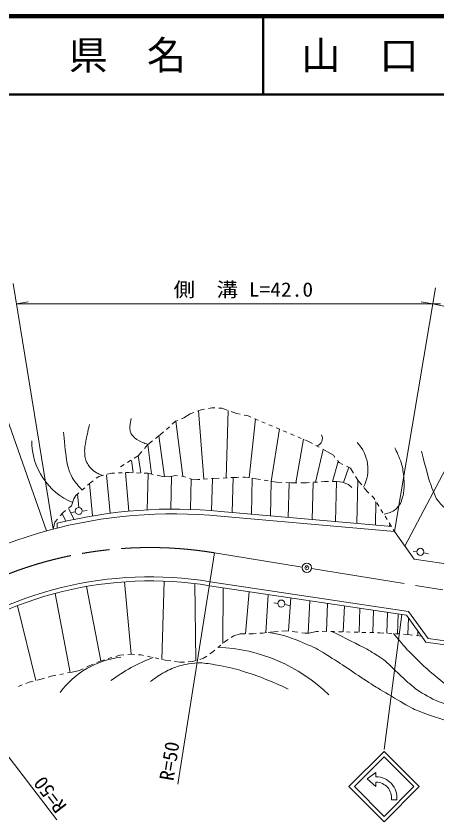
# Model space of a CAD drawing. Units: millimetres, scale not verified. Extents: x 40000 to 680000, y 20000 to 380000.
# Drawn here: x 301400 to 355214, y 277072 to 380000 of the extents above; entities that cross this region are included whole.
import ezdxf
from ezdxf.enums import TextEntityAlignment as Align

# ---------------------------------------------------------------- set-up
doc = ezdxf.new("R2010")
doc.units = ezdxf.units.MM
doc.header["$LTSCALE"] = 1000
doc.header["$PDMODE"] = 32
doc.header["$PDSIZE"] = 500
doc.linetypes.add('CHAIN', pattern=[18.5, 12, -1.5, 3.5, -1.5])
for name, color, linetype, lineweight in [('M-BGD', 7, 'Continuous', 13), ('M-BMK', 2, 'CHAIN', 13), ('M-BMK-SRVR', 3, 'Continuous', 13), ('M-STR-HTXT', 7, 'Continuous', 13), ('M-TTL', 2, 'Continuous', 140), ('M-TTL-LINE', 7, 'Continuous', 50), ('M-TTL-TXT', 7, 'Continuous', 13)]:
    doc.layers.add(name, color=color, linetype=linetype, lineweight=lineweight)
doc.styles.add('ＭＳ ゴシック', font='')
doc.styles.get('ＭＳ ゴシック').set_extended_font_data('MS Gothic')

msp = doc.modelspace()

# ---------------------------------------------------------------- linework, layer by layer
at = {"layer": 'M-BGD'}
for p, q in [((299435, 330873), (305274, 314236)), ((324144, 329379), (323679, 329213)), ((325079, 329713), (324615, 329547)), ((324731, 329604), (325394, 320845)), ((325512, 329798), (325079, 329713)), ((326435, 329978), (326002, 329893)), ((326829, 329957), (326435, 329978)), ((327724, 329912), (327329, 329932)), ((328414, 329665), (327724, 329912)), ((328528, 329637), (328262, 321019)), ((329575, 329251), (328885, 329497)), ((322102, 328359), (321805, 328238)), ((322862, 328668), (322565, 328547)), ((323679, 329213), (322862, 328668)), ((330074, 329139), (329575, 329251)), ((331062, 328920), (330562, 329031)), ((331422, 328769), (331062, 328920)), ((331999, 328546), (331210, 321028)), ((332344, 328382), (331883, 328575)), ((321002, 327542), (320624, 327215)), ((321805, 328238), (321380, 327870)), ((321840, 328260), (322732, 321214)), ((333266, 327994), (332805, 328188)), ((334188, 327607), (333727, 327801)), ((335110, 327220), (334649, 327414)), ((319821, 326519), (319241, 326062)), ((319658, 326389), (320392, 321169)), ((320246, 326887), (319821, 326519)), ((334030, 320568), (335091, 327263)), ((336032, 326833), (335571, 327026)), ((336954, 326446), (336493, 326639)), ((318268, 325296), (317803, 324758)), ((318251, 325279), (318710, 321515)), ((318848, 325753), (318268, 325296)), ((338152, 325955), (337188, 320373)), ((337876, 326059), (337415, 326252)), ((338698, 325714), (338337, 325865)), ((339294, 325392), (338698, 325714)), ((317476, 324380), (317012, 323842)), ((340668, 324661), (339679, 320464)), ((340174, 324917), (339734, 325155)), ((341210, 324359), (340614, 324680)), ((341970, 323896), (341210, 324359)), ((316084, 323263), (315659, 322999)), ((316147, 323245), (316384, 321685)), ((317012, 323842), (316508, 323528)), ((317029, 323857), (317368, 321655)), ((342179, 323630), (341970, 323896)), ((342697, 322970), (342488, 323236)), ((315235, 322734), (314731, 322420)), ((342572, 323099), (341878, 320561)), ((343201, 322718), (342697, 322970)), ((343948, 322379), (343274, 320439)), ((344151, 322243), (343648, 322495)), ((344546, 321627), (344151, 322243)), ((311661, 320958), (311981, 321198)), ((311981, 321198), (312576, 321349)), ((312959, 321422), (313411, 316498)), ((313061, 321472), (313657, 321623)), ((313657, 321623), (313982, 321634)), ((314481, 321650), (314981, 321667)), ((315376, 321692), (315828, 316768)), ((315481, 321683), (315805, 321694)), ((315805, 321694), (316284, 321675)), ((316783, 321656), (317283, 321637)), ((317783, 321618), (318261, 321599)), ((318292, 321595), (318183, 316939)), ((318261, 321599), (318937, 321452)), ((319426, 321345), (320102, 321198)), ((320102, 321198), (321023, 321151)), ((321023, 321151), (321755, 321316)), ((321283, 321207), (321184, 317024)), ((321755, 321316), (322038, 321285)), ((322535, 321229), (322817, 321198)), ((322817, 321198), (323093, 321109)), ((345209, 320590), (344815, 321206)), ((310552, 320086), (310942, 320419)), ((310779, 320285), (311158, 316158)), ((310942, 320419), (311261, 320658)), ((323569, 320956), (323844, 320867)), ((323785, 320883), (323693, 316983)), ((323844, 320867), (324623, 320797)), ((324623, 320797), (324878, 320815)), ((325377, 320850), (325876, 320885)), ((326375, 320920), (326630, 320938)), ((326504, 320930), (326408, 316823)), ((326630, 320938), (327373, 320974)), ((327872, 320997), (328372, 321021)), ((328871, 321045), (329614, 321080)), ((329151, 321060), (329046, 316588)), ((329614, 321080), (329884, 321086)), ((330384, 321097), (330653, 321104)), ((330653, 321104), (331102, 321035)), ((331601, 320964), (331493, 316373)), ((331597, 320960), (332046, 320891)), ((332046, 320891), (332635, 320798)), ((333128, 320720), (333622, 320642)), ((334030, 320568), (333926, 316160)), ((334116, 320564), (334705, 320471)), ((334705, 320471), (335380, 320435)), ((335880, 320408), (336556, 320372)), ((336303, 320379), (336200, 315961)), ((336556, 320372), (337299, 320382)), ((337799, 320389), (338541, 320399)), ((338541, 320399), (338933, 320422)), ((339372, 320445), (339260, 315693)), ((339432, 320451), (339931, 320480)), ((340431, 320509), (340822, 320532)), ((340822, 320532), (341349, 320543)), ((341849, 320554), (342376, 320565)), ((342376, 320565), (342255, 315430)), ((342376, 320565), (343138, 320485)), ((343138, 320485), (343893, 320155)), ((343893, 320155), (344318, 319777)), ((345112, 320738), (344982, 315191)), ((345595, 320122), (345209, 320590)), ((309023, 318780), (309412, 319112)), ((309792, 319437), (310172, 319762)), ((346300, 319268), (345914, 319736)), ((346516, 319061), (346300, 319268)), ((308500, 317464), (308803, 318358)), ((308803, 318358), (309023, 318780)), ((309249, 318988), (309410, 317241)), ((347093, 318508), (346877, 318715)), ((347257, 318246), (347093, 318508)), ((308084, 317112), (308812, 315713)), ((308131, 317172), (308500, 317464)), ((347422, 318015), (347351, 314984)), ((347787, 317398), (347522, 317822)), ((307030, 316149), (307370, 316570)), ((307272, 316467), (307782, 315487)), ((307370, 316570), (307739, 316862)), ((308496, 316599), (308978, 316664)), ((309859, 316784), (310475, 316868)), ((349804, 314167), (327536, 316118)), ((349431, 314802), (327592, 316715)), ((348316, 316549), (348052, 316973)), ((348846, 315701), (348581, 316125)), ((306123, 314464), (306375, 315339)), ((306375, 315339), (306715, 315761)), ((306664, 314602), (306664, 315221)), ((349376, 314853), (349111, 315277)), ((349182, 315214), (349173, 314824)), ((349804, 314167), (349641, 314429)), ((352309, 310650), (349804, 314167)), ((322069, 281909), (326788, 311437)), ((352176, 311651), (352657, 311573)), ((353535, 311430), (354148, 311330)), ((419708, 300354), (352309, 310650)), ((320053, 297812), (320321, 307822)), ((312225, 297646), (310391, 307145)), ((316115, 298486), (315274, 307743)), ((324391, 297645), (324252, 307507)), ((351307, 303479), (326117, 307240)), ((351599, 303958), (326199, 307751)), ((327818, 299860), (327888, 306976)), ((308314, 296156), (306409, 306264)), ((330726, 301099), (331196, 306482)), ((333327, 301230), (333649, 306116)), ((303944, 295151), (301564, 304683)), ((334380, 305044), (334860, 304966)), ((335738, 304823), (336351, 304723)), ((336216, 301461), (336548, 305683)), ((338770, 301181), (338966, 305322)), ((341082, 301415), (341205, 304987)), ((343239, 301361), (343384, 304662)), ((345263, 301305), (345369, 304366)), ((347001, 301252), (347099, 304108)), ((348815, 301180), (348906, 303838)), ((350184, 301105), (350271, 303634)), ((351498, 301020), (351570, 303113)), ((306609, 277348), (287841, 301698)), ((329246, 300858), (328919, 300642)), ((330072, 301089), (329246, 300858)), ((330648, 301089), (330072, 301089)), ((331725, 301089), (331148, 301089)), ((332087, 301118), (331725, 301089)), ((332948, 301188), (332586, 301159)), ((333427, 301243), (332948, 301188)), ((334402, 301353), (333923, 301299)), ((334897, 301397), (334402, 301353)), ((335890, 301486), (335395, 301442)), ((336220, 301448), (335890, 301486)), ((337047, 301353), (336716, 301391)), ((337443, 301303), (337047, 301353)), ((338336, 301188), (337939, 301239)), ((338864, 301188), (338336, 301188)), ((339757, 301387), (338864, 301188)), ((340052, 301395), (339757, 301387)), ((340848, 301420), (340552, 301411)), ((341136, 301412), (340848, 301420)), ((342135, 301383), (341636, 301398)), ((343135, 301355), (342635, 301369)), ((344135, 301327), (343635, 301341)), ((345134, 301299), (344634, 301313)), ((346134, 301271), (345634, 301285)), ((347133, 301243), (346634, 301257)), ((347921, 301221), (347633, 301229)), ((348442, 301192), (347921, 301221)), ((349440, 301136), (348941, 301164)), ((350438, 301080), (349939, 301108)), ((351458, 301023), (350938, 301052)), ((352096, 300943), (351458, 301023)), ((353230, 300801), (352592, 300881)), ((352768, 300869), (352787, 301418)), ((327574, 299649), (327190, 299329)), ((328175, 300150), (327958, 299969)), ((328502, 300366), (328175, 300150)), ((326588, 298828), (326181, 298542)), ((326805, 299009), (326588, 298828)), ((312147, 297618), (311725, 297427)), ((312698, 297781), (312147, 297618)), ((313657, 298065), (313177, 297923)), ((314687, 298369), (314136, 298206)), ((315193, 298409), (314687, 298369)), ((316198, 298487), (315692, 298448)), ((316551, 298460), (316198, 298487)), ((317402, 298393), (317049, 298420)), ((317703, 298327), (317402, 298393)), ((318681, 298115), (318192, 298221)), ((319658, 297903), (319169, 298009)), ((320448, 297732), (320147, 297797)), ((321171, 297635), (320448, 297732)), ((322390, 297473), (321667, 297569)), ((322917, 297495), (322390, 297473)), ((323944, 297539), (323417, 297517)), ((324415, 297682), (323944, 297539)), ((325365, 297969), (324894, 297826)), ((325772, 298255), (325365, 297969)), ((309960, 296616), (309526, 296414)), ((310848, 297028), (310414, 296827)), ((311270, 297220), (310848, 297028)), ((305014, 295428), (304614, 295301)), ((305890, 295706), (305490, 295579)), ((306487, 295817), (305890, 295706)), ((307470, 296000), (306978, 295908)), ((308558, 296202), (307961, 296091)), ((309526, 296414), (308558, 296202)), ((302169, 294575), (301706, 294387)), ((303061, 294937), (302632, 294763)), ((303594, 295062), (303061, 294937)), ((304614, 295301), (304081, 295176))]:
    msp.add_line(p, q, dxfattribs=at)
for points in [[(351599, 303958), (354076, 300510), (387477, 295899), (398241, 296412)], [(351307, 303479), (353785, 300028), (387454, 295380), (398210, 295893)]]:
    msp.add_lwpolyline(points, dxfattribs=at)
for centre in [(309410, 316791), (353107, 311568), (335310, 304961)]:
    msp.add_circle(centre, 450, dxfattribs=at)
for centre, radius, start, end in [((339549, 326048), 1022, 289.93717, 26.42347), ((311925, 325727), 8523, 179.88475, 247.45097), ((341552, 322123), 4847, 331.7323, 44.42669), ((321434, 255661), 61363, 84.24061, 103.9276), ((321434, 255661), 60763, 84.23691, 126.21221), ((318533, 260893), 47481, 80.70854, 126.89818), ((318534, 260893), 46964, 80.70854, 126.89176), ((326396, 277880), 21514, 45.84252, 87.7329), ((316041, 287030), 11137, 96.48964, 143.93631), ((326396, 277880), 21514, 110.27769, 126.74413)]:
    msp.add_arc(centre, radius, start, end, dxfattribs=at)
for points, knots in [([(316111, 328621), (316065, 328422), (315974, 327813), (315959, 327609), (315950, 327481), (315968, 327094), (315993, 326968), (316009, 326885), (316112, 326649), (316161, 326580), (316249, 326458), (316545, 326112), (316667, 326024), (316840, 325900), (317417, 325622), (317612, 325535), (317734, 325480), (318002, 325374), (318251, 325279)], [0, 0, 0, 0, 1, 1, 1, 2, 2, 2, 3, 3, 3, 4, 4, 4, 5, 5, 5, 6, 6, 6, 6]), ([(310780, 327849), (310691, 327477), (310448, 326353), (310375, 325977), (310327, 325733), (310191, 324995), (310173, 324746), (310157, 324544), (310183, 323936), (310206, 323734), (310220, 323613), (310311, 323257), (310358, 323144), (310413, 323015), (310629, 322651), (310712, 322537), (310785, 322437), (311040, 322163), (311134, 322082), (311254, 321977), (311632, 321679), (311775, 321610), (311902, 321547), (312153, 321445), (312417, 321343)], [0, 0, 0, 0, 1, 1, 1, 2, 2, 2, 3, 3, 3, 4, 4, 4, 5, 5, 5, 6, 6, 6, 7, 7, 7, 8, 8, 8, 8]), ([(307481, 326841), (307524, 326150), (307736, 324080), (307835, 323394), (307878, 323096), (308092, 322215), (308189, 321930), (308267, 321703), (308573, 321043), (308709, 320844), (308898, 320567), (309459, 319875), (309812, 319475)], [0, 0, 0, 0, 1, 1, 1, 2, 2, 2, 3, 3, 3, 4, 4, 4, 4]), ([(349845, 324837), (350013, 324508), (350461, 323493), (350591, 323147), (350663, 322955), (350821, 322358), (350851, 322155), (350911, 321752), (351035, 320533), (351040, 320125), (351043, 319848), (350942, 319021), (350888, 318750), (350847, 318542), (350669, 317925), (350568, 317738), (350473, 317564), (350078, 317109), (349927, 316979), (349810, 316879), (349398, 316658), (349252, 316608), (349090, 316553), (348791, 316464), (348466, 316373)], [0, 0, 0, 0, 1, 1, 1, 2, 2, 2, 3, 3, 3, 4, 4, 4, 5, 5, 5, 6, 6, 6, 7, 7, 7, 8, 8, 8, 8]), ([(398993, 316654), (398732, 316405), (397832, 315785), (397506, 315629), (397104, 315437), (395823, 315040), (395391, 314935), (395001, 314841), (393802, 314710), (393407, 314637), (393048, 314571), (391974, 314341), (391622, 314241), (390882, 314030), (388690, 313305), (387953, 313084), (387348, 312902), (385522, 312393), (384913, 312225), (384497, 312109), (383257, 311726), (382830, 311663), (382497, 311613), (381479, 311624), (381144, 311663), (380616, 311724), (379044, 312013), (378533, 312158), (377839, 312356), (375821, 313147), (375137, 313376), (374707, 313520), (373406, 313930), (372962, 314024), (372209, 314182), (369924, 314531), (369161, 314632), (368208, 314758), (365341, 315057), (364385, 315159), (363664, 315237), (361492, 315413), (360776, 315530), (360184, 315626), (358420, 316009), (357861, 316224), (357456, 316379), (356348, 317082), (356010, 317354), (355796, 317527), (355269, 318175), (355137, 318417), (354925, 318805), (354445, 320049), (354311, 320471), (354062, 321255), (353410, 323636), (353224, 324437)], [0, 0, 0, 0, 1, 1, 1, 2, 2, 2, 3, 3, 3, 4, 4, 4, 5, 5, 5, 6, 6, 6, 7, 7, 7, 8, 8, 8, 9, 9, 9, 10, 10, 10, 11, 11, 11, 12, 12, 12, 13, 13, 13, 14, 14, 14, 15, 15, 15, 16, 16, 16, 17, 17, 17, 18, 18, 18, 19, 19, 19, 19]), ([(400470, 292126), (400059, 292030), (398801, 291852), (398379, 291829), (397855, 291801), (396280, 291831), (395758, 291876), (394229, 292010), (389658, 292561), (388132, 292726), (387476, 292797), (385509, 293026), (384850, 293057), (383989, 293097), (381400, 293092), (380538, 293079), (379503, 293064), (376398, 293006), (375367, 292914), (374120, 292802), (370394, 292308), (369167, 292059), (368223, 291868), (365465, 290996), (364543, 290716), (364162, 290600), (363038, 290188), (362655, 290079), (362338, 289989), (361375, 289765), (361049, 289725), (360693, 289680), (359613, 289631), (359255, 289654), (358700, 289689), (357036, 289875), (356498, 290015), (355652, 290235), (353156, 291070), (352367, 291446), (351297, 291955), (348251, 293798), (347243, 294421), (346259, 295029), (343381, 296974), (342407, 297599), (341875, 297941), (340276, 298961), (339715, 299252), (339210, 299515), (337625, 300155), (337095, 300362), (336765, 300490), (335763, 300849), (335418, 300928), (335072, 301009), (334353, 301145), (333653, 301268)], [0, 0, 0, 0, 1, 1, 1, 2, 2, 2, 3, 3, 3, 4, 4, 4, 5, 5, 5, 6, 6, 6, 7, 7, 7, 8, 8, 8, 9, 9, 9, 10, 10, 10, 11, 11, 11, 12, 12, 12, 13, 13, 13, 14, 14, 14, 15, 15, 15, 16, 16, 16, 17, 17, 17, 18, 18, 18, 19, 19, 19, 19]), ([(430265, 279648), (429861, 279787), (428714, 280373), (428366, 280619), (428031, 280855), (427202, 281774), (426883, 282031), (426690, 282186), (426055, 282587), (425821, 282668), (425452, 282797), (424280, 282950), (423908, 283070), (423657, 283150), (422975, 283567), (422728, 283660), (422593, 283710), (422163, 283766), (422019, 283778), (421770, 283799), (421016, 283787), (420768, 283825), (420610, 283849), (420158, 284019), (420013, 284085), (419671, 284241), (418681, 284784), (418336, 284935), (417924, 285115), (416662, 285595), (416235, 285738), (415924, 285841), (414975, 286104), (414653, 286163), (414468, 286196), (413901, 286194), (413713, 286197), (413508, 286201), (412891, 286169), (412688, 286197), (412510, 286222), (411997, 286398), (411828, 286462), (411718, 286504), (411411, 286688), (411300, 286726), (411066, 286807), (410337, 286961), (410110, 287057), (409818, 287180), (409006, 287679), (408721, 287817), (408297, 288022), (406994, 288571), (406566, 288769), (406165, 288955), (404960, 289519), (404576, 289741), (404032, 290056), (402483, 291138), (401939, 291453), (401648, 291621), (400729, 292037), (400412, 292147), (399903, 292324), (398345, 292763), (397820, 292888), (397483, 292967), (396449, 293102), (396108, 293165), (395746, 293232), (394667, 293475), (394303, 293535), (393833, 293614), (392410, 293764), (391943, 293859), (391378, 293975), (389719, 294493), (389149, 294585), (388613, 294672), (386982, 294740), (386439, 294751), (385665, 294766), (383344, 294754), (382571, 294718), (381635, 294673), (378828, 294473), (377900, 294344), (375680, 294037), (369046, 292933), (366840, 292540), (366241, 292433), (364474, 291967), (363878, 291845), (363461, 291760), (362199, 291561), (361776, 291508), (361440, 291467), (360428, 291376), (360090, 291376), (359772, 291376), (358814, 291436), (358504, 291508), (357830, 291666), (355837, 292262), (355196, 292523), (354701, 292725), (353299, 293514), (352854, 293810), (352490, 294052), (351493, 294906), (351169, 295198), (350639, 295673), (349119, 297171), (348587, 297642), (348432, 297779), (347913, 298119), (347739, 298230), (347423, 298432), (346470, 299034), (346137, 299208), (345312, 299639), (343374, 300615), (341798, 301398)], [0, 0, 0, 0, 1, 1, 1, 2, 2, 2, 3, 3, 3, 4, 4, 4, 5, 5, 5, 6, 6, 6, 7, 7, 7, 8, 8, 8, 9, 9, 9, 10, 10, 10, 11, 11, 11, 12, 12, 12, 13, 13, 13, 14, 14, 14, 15, 15, 15, 16, 16, 16, 17, 17, 17, 18, 18, 18, 19, 19, 19, 20, 20, 20, 21, 21, 21, 22, 22, 22, 23, 23, 23, 24, 24, 24, 25, 25, 25, 26, 26, 26, 27, 27, 27, 28, 28, 28, 29, 29, 29, 30, 30, 30, 31, 31, 31, 32, 32, 32, 33, 33, 33, 34, 34, 34, 35, 35, 35, 36, 36, 36, 37, 37, 37, 38, 38, 38, 39, 39, 39, 40, 40, 40, 41, 41, 41, 41]), ([(349671, 301134), (350037, 300661), (351206, 299300), (351618, 298867), (352082, 298380), (353545, 296988), (354046, 296540), (354530, 296108), (356027, 294861), (356542, 294466), (356707, 294340), (357253, 294039), (357436, 293943), (357671, 293820), (358381, 293452), (358633, 293370), (358952, 293265), (359937, 293055), (360269, 293015), (360712, 292963), (362052, 292873), (362495, 292914), (363150, 292975), (365089, 293351), (365724, 293518), (366262, 293660), (367823, 294262), (368345, 294456), (368673, 294577), (369644, 294978), (369974, 295093), (370225, 295181), (370989, 295413), (371249, 295471), (371517, 295531), (372333, 295662), (372607, 295684), (372905, 295707), (373802, 295705), (374101, 295696), (374420, 295687), (375375, 295624), (375693, 295595), (376063, 295561), (377167, 295426), (377535, 295382), (377842, 295346), (378762, 295223), (379070, 295193), (379343, 295167), (380164, 295096), (380439, 295099), (380686, 295101), (381426, 295164), (381667, 295217), (381901, 295269), (382610, 295471), (382800, 295618), (382883, 295683), (383007, 295818), (383137, 295976)], [0, 0, 0, 0, 1, 1, 1, 2, 2, 2, 3, 3, 3, 4, 4, 4, 5, 5, 5, 6, 6, 6, 7, 7, 7, 8, 8, 8, 9, 9, 9, 10, 10, 10, 11, 11, 11, 12, 12, 12, 13, 13, 13, 14, 14, 14, 15, 15, 15, 16, 16, 16, 17, 17, 17, 18, 18, 18, 19, 19, 19, 20, 20, 20, 20]), ([(336212, 294035), (335474, 294385), (333221, 295349), (332458, 295641), (331897, 295855), (330181, 296405), (329601, 296561), (329060, 296707), (327414, 297052), (326862, 297152), (326502, 297217), (325411, 297375), (325044, 297388), (324723, 297399), (323756, 297325), (323439, 297270), (323078, 297207), (322012, 296924), (321668, 296797), (321339, 296677), (320389, 296218), (320086, 296042), (319768, 295857), (318855, 295228), (318569, 294996)], [0, 0, 0, 0, 1, 1, 1, 2, 2, 2, 3, 3, 3, 4, 4, 4, 5, 5, 5, 6, 6, 6, 7, 7, 7, 8, 8, 8, 8])]:
    msp.add_open_spline(points, degree=3, knots=knots, dxfattribs=at)
at = {"layer": 'M-BMK'}
for p, q in [((326788, 311437), (337987, 309625)), ((339172, 309434), (419094, 296503))]:
    msp.add_line(p, q, dxfattribs=at)
msp.add_arc((318543, 261664), 50452, 80.59494, 127.48493, dxfattribs=at)
at = {"layer": 'M-BMK-SRVR'}
msp.add_circle((338580, 309529), 600, dxfattribs=at)
msp.add_point((338580, 309529), dxfattribs=at)
at = {"layer": 'M-STR-HTXT'}
for p, q in [((301014, 345855), (306123, 314464)), ((355044, 345297), (349804, 314167)), ((302936, 343512), (301436, 343262)), ((301436, 343262), (354702, 343262)), ((353202, 343512), (354702, 343262)), ((351132, 312303), (360345, 329798)), ((348465, 286304), (350748, 303563)), ((347422, 283393), (346297, 282555)), ((347422, 283393), (347422, 282840)), ((346297, 282555), (347422, 281598)), ((347422, 282140), (347422, 281598)), ((350095, 279890), (349390, 279890))]:
    msp.add_line(p, q, dxfattribs=at)
msp.add_lwpolyline([(390286, 335761), (354702, 343262), (355685, 343243)], dxfattribs=at)
for points in [[(352965, 281572), (348465, 286072), (343965, 281572), (348465, 277072)], [(352258, 281572), (348465, 285365), (344672, 281572), (348465, 277779)]]:
    msp.add_lwpolyline(points, close=True, dxfattribs=at)
for radius, start, end in [(2679, 354.19043, 90.17412), (1979, 352.12421, 90.23571)]:
    msp.add_arc((347430, 280161), radius, start, end, dxfattribs=at)
at = {"layer": 'M-TTL'}
msp.add_line((680000, 380000), (40000, 380000), dxfattribs=at)
at = {"layer": 'M-TTL-LINE'}
for p, q in [((333000, 380000), (333000, 370000)), ((40000, 370000), (680000, 370000))]:
    msp.add_line(p, q, dxfattribs=at)

# ---------------------------------------------------------------- texts
at = {"layer": 'M-BGD', "style": 'ＭＳ ゴシック'}
for rotation, p in [(80.998, (322455, 284613)), (127.498, (306892, 281433))]:
    msp.add_text('R=50', height=1833, rotation=rotation, dxfattribs=at).set_placement(p, align=Align.BOTTOM_CENTER)
at = {"layer": 'M-STR-HTXT', "style": 'ＭＳ ゴシック', "width": 1.1}
msp.add_text('側\u3000溝 L=42.0', height=1833, dxfattribs=at).set_placement((330459, 343612), align=Align.BOTTOM_CENTER)
at = {"layer": 'M-TTL-TXT', "style": 'ＭＳ ゴシック'}
for s, p in [('県\u3000名', (315625, 375000)), ('山\u3000口\u3000県', (350375, 375000))]:
    msp.add_text(s, height=3666, dxfattribs=at).set_placement(p, align=Align.MIDDLE_CENTER)

doc.saveas('drawing.dxf')
